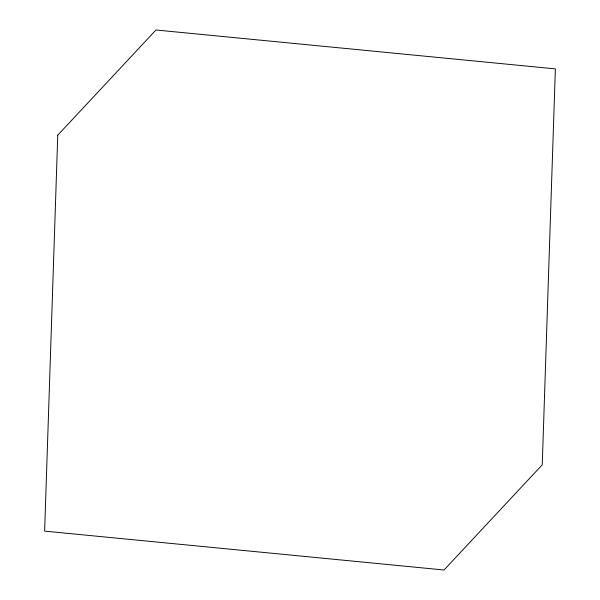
<?xml version="1.0" encoding="UTF-8"?>
<svg xmlns="http://www.w3.org/2000/svg" width="600" height="600" viewBox="0 0 600 600"><rect width="100%" height="100%" fill="white"/><g stroke="black" fill="none" stroke-linecap="round" stroke-linejoin="round"><path stroke-width="0.9" d="M57.758 135.172L44.625 531.12L444.03 570L542.243 464.827L555.375 68.88L155.97 30L57.758 135.172"/></g></svg>
